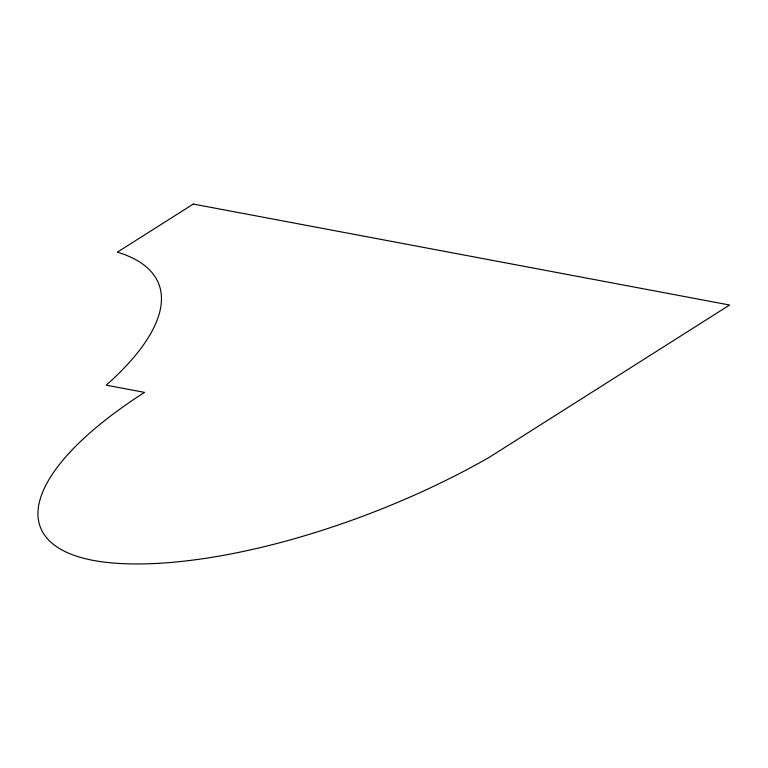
<?xml version="1.0" encoding="UTF-8"?>
<svg xmlns="http://www.w3.org/2000/svg" width="768" height="768" viewBox="0 0 768 768"><rect width="100%" height="100%" fill="white"/><g stroke="black" fill="none" stroke-linecap="round" stroke-linejoin="round"><path stroke-width="1.15" d="M193.286 204.058L117.408 252.144A313.306 109.728 -21.2 0 1 106.234 385.171L144.547 392.381A290.467 101.722 -21.2 0 0 111.514 562.886A322.118 112.81 -21.2 0 0 489.312 457.296L729.6 305.021L193.286 204.058"/></g></svg>
